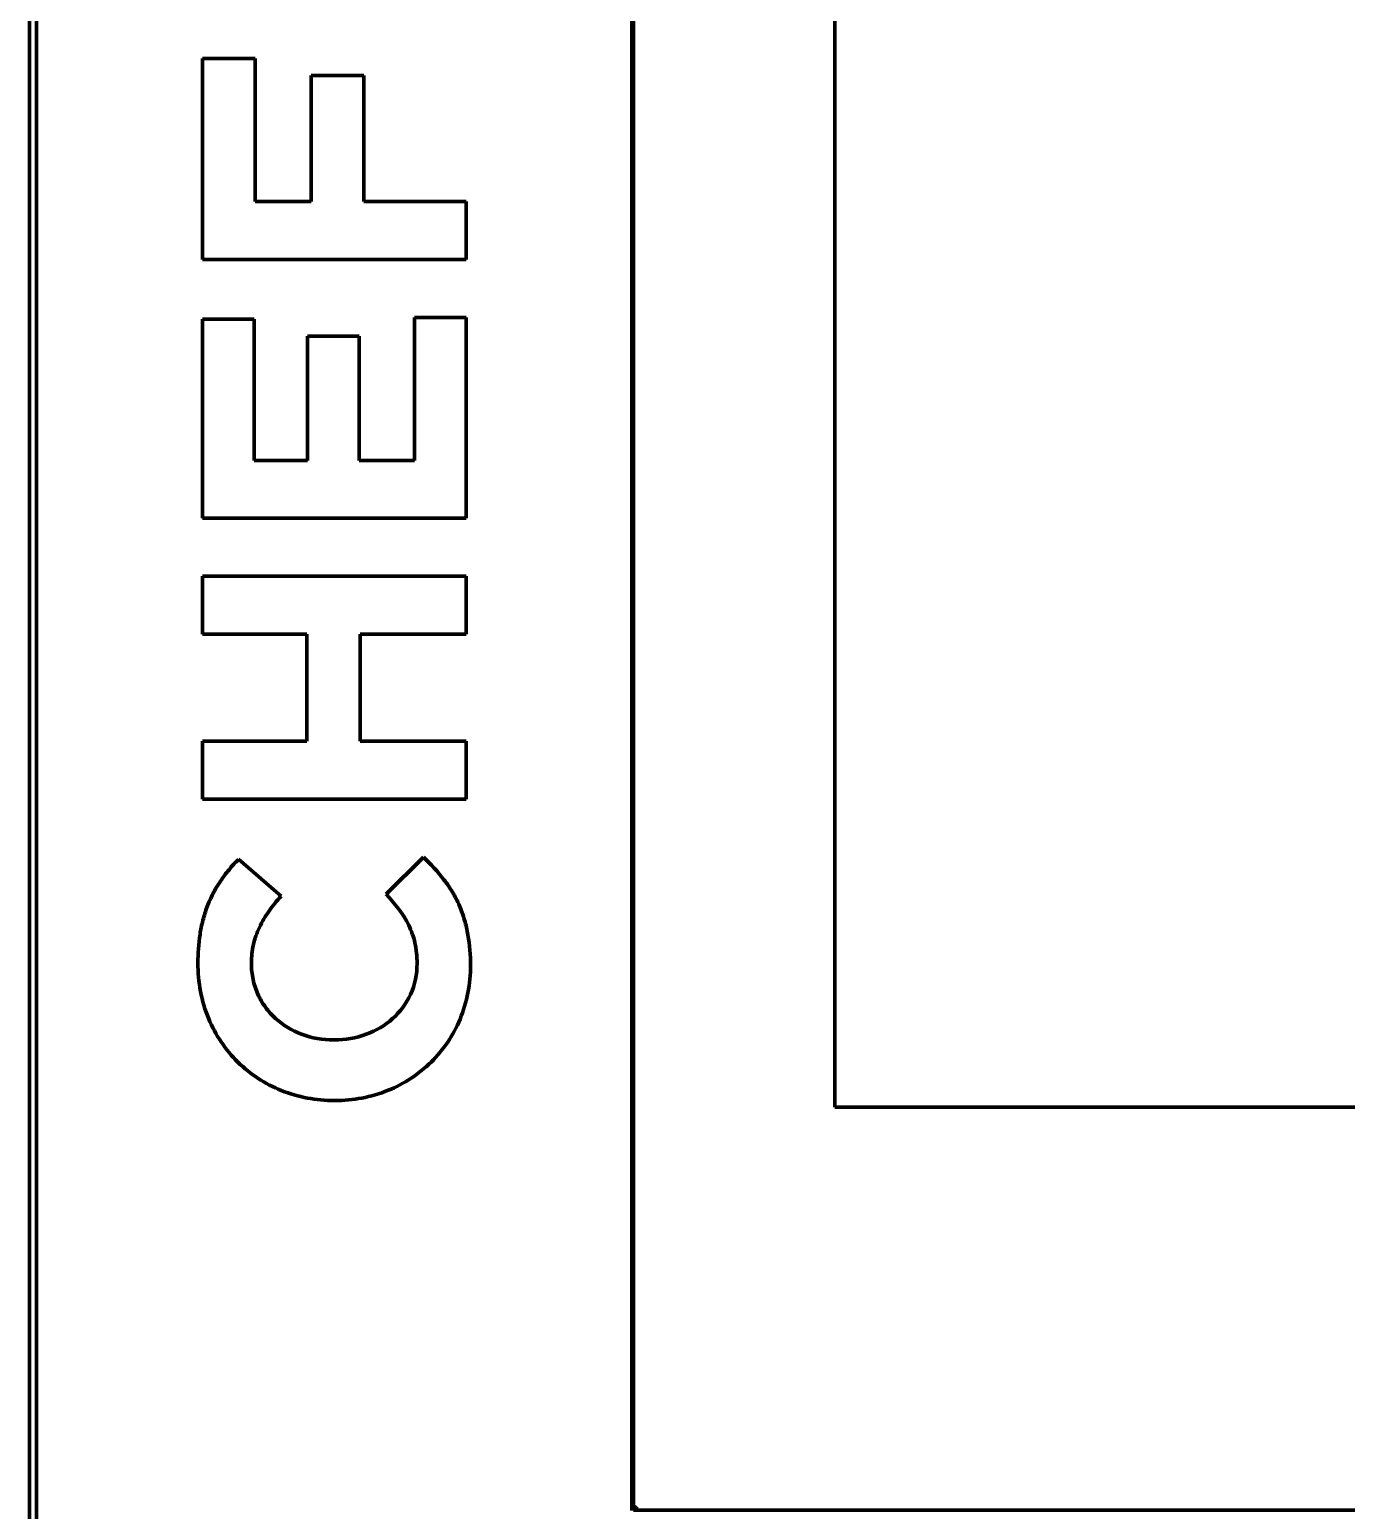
# Model space of a CAD drawing. Header units: inches. Extents: x 904 to 7172, y 213 to 5528.
# Drawn here: x 2797.1 to 3173.2, y 2250.7 to 2673.4 of the extents above; entities that cross this region are included whole.
import ezdxf

# ---------------------------------------------------------------- set-up
doc = ezdxf.new("R2010")
doc.units = ezdxf.units.IN

msp = doc.modelspace()

# ---------------------------------------------------------------- linework, layer by layer
at = {"linetype": 'Continuous', "lineweight": 70}
for p, q in [((2797.12, 3702.12), (2797.12, 2036.92)), ((2799.12, 2052.72), (2799.12, 3700.72)), ((2969.12, 2250.74), (2969.12, 3700.72)), ((2969.62, 3700.22), (2969.62, 2250.82)), ((3027.12, 3585.22), (3027.12, 2365.82)), ((2861.54, 2665.16), (2846.48, 2665.16)), ((2846.48, 2665.16), (2846.48, 2607.85)), ((2861.54, 2624.41), (2861.54, 2665.16)), ((2877.56, 2660.32), (2877.56, 2624.41)), ((2892.61, 2660.32), (2877.56, 2660.32)), ((2892.61, 2624.41), (2892.61, 2660.32)), ((2877.56, 2624.41), (2861.54, 2624.41)), ((2921.76, 2624.41), (2892.61, 2624.41)), ((2921.76, 2607.85), (2921.76, 2624.41)), ((2846.48, 2607.85), (2921.76, 2607.85)), ((2907.02, 2591.28), (2907.02, 2550.42)), ((2921.76, 2591.28), (2907.02, 2591.28)), ((2921.76, 2533.97), (2921.76, 2591.28)), ((2846.48, 2590.75), (2846.48, 2533.97)), ((2861.21, 2590.75), (2846.48, 2590.75)), ((2861.21, 2550.42), (2861.21, 2590.75)), ((2876.48, 2585.91), (2876.48, 2550.42)), ((2891.22, 2585.91), (2876.48, 2585.91)), ((2891.22, 2550.42), (2891.22, 2585.91)), ((2876.48, 2550.42), (2861.21, 2550.42)), ((2907.02, 2550.42), (2891.22, 2550.42)), ((2846.48, 2533.97), (2921.76, 2533.97)), ((2846.48, 2517.41), (2846.48, 2500.85)), ((2921.76, 2517.41), (2846.48, 2517.41)), ((2921.76, 2500.85), (2921.76, 2517.41)), ((2846.48, 2500.85), (2876.27, 2500.85)), ((2876.27, 2500.85), (2876.27, 2470.31)), ((2891.54, 2500.85), (2921.76, 2500.85)), ((2891.54, 2470.31), (2891.54, 2500.85)), ((2846.48, 2470.31), (2846.48, 2453.75)), ((2876.27, 2470.31), (2846.48, 2470.31)), ((2921.76, 2470.31), (2891.54, 2470.31)), ((2921.76, 2453.75), (2921.76, 2470.31)), ((2846.48, 2453.75), (2921.76, 2453.75)), ((2868.96, 2426.11), (2856.8, 2436.65)), ((2909.6, 2437.19), (2898.96, 2426.65)), ((2884.12, 2385.03), (2883.9, 2385.03)), ((2884.12, 2367.72), (2884.33, 2367.72)), ((3027.12, 2365.82), (3461.12, 2365.82)), ((2969.62, 2250.82), (2970.62, 2251.82)), ((2969.62, 2250.82), (3518.62, 2250.82)), ((2970.12, 2250.82), (2970.12, 2250.72))]:
    msp.add_line(p, q, dxfattribs=at)
for points, knots in [([(2856.8, 2436.65), (2855.85, 2435.68), (2854.02, 2433.66), (2851.55, 2430.37), (2849.79, 2427.43), (2848.6, 2424.98), (2847.56, 2422.46), (2846.54, 2419.19), (2845.46, 2413.81), (2845.19, 2409.69), (2845.19, 2406.97)], [0, 0, 0, 0, 0.125, 0.25, 0.375, 0.4375, 0.5, 0.625, 0.75, 1, 1, 1, 1]), ([(2923.05, 2406.33), (2923.05, 2409.2), (2922.71, 2413.59), (2921.41, 2419.27), (2920.2, 2422.68), (2918.97, 2425.3), (2917.56, 2427.82), (2914.7, 2432.01), (2911.71, 2435.22), (2909.6, 2437.19)], [0, 0, 0, 0, 0.25, 0.375, 0.5, 0.5625, 0.625, 0.75, 1, 1, 1, 1]), ([(2898.96, 2426.65), (2901.42, 2423.95), (2904.92, 2419.65), (2907.43, 2412.61), (2907.78, 2408.84), (2907.78, 2406.86)], [0, 0, 0, 0, 0.493857, 0.733277, 1, 1, 1, 1]), ([(2883.9, 2385.03), (2880.82, 2385.03), (2874.77, 2386.07), (2868.24, 2389.98), (2864.35, 2394.3), (2862.15, 2398.07), (2861.01, 2401.57), (2860.54, 2404.55), (2860.44, 2406.55), (2860.49, 2408.25), (2860.63, 2410.04), (2861, 2412.22), (2861.71, 2414.74), (2863.03, 2417.99), (2865.36, 2421.89), (2867.69, 2424.72), (2868.96, 2426.11)], [0, 0, 0, 0, 0.16191, 0.314563, 0.389631, 0.464964, 0.542002, 0.581785, 0.622729, 0.647116, 0.67095, 0.71738, 0.762885, 0.808248, 0.901066, 1, 1, 1, 1]), ([(2845.19, 2406.97), (2845.19, 2401.58), (2847.1, 2391.04), (2855.87, 2377.99), (2868.81, 2369.59), (2878.99, 2367.72), (2884.12, 2367.72)], [0, 0, 0, 0, 0.263935, 0.508037, 0.749091, 1, 1, 1, 1]), ([(2907.78, 2406.86), (2907.78, 2403.85), (2906.56, 2397.87), (2901.13, 2390.63), (2893.29, 2386.05), (2887.21, 2385.03), (2884.12, 2385.03)], [0, 0, 0, 0, 0.253752, 0.494373, 0.739907, 1, 1, 1, 1]), ([(2884.33, 2367.72), (2889.48, 2367.72), (2899.66, 2369.61), (2912.5, 2378.02), (2921.13, 2390.82), (2923.05, 2401.1), (2923.05, 2406.33)], [0, 0, 0, 0, 0.254979, 0.497835, 0.741326, 1, 1, 1, 1])]:
    msp.add_open_spline(points, degree=3, knots=knots, dxfattribs=at)

doc.saveas('drawing.dxf')
